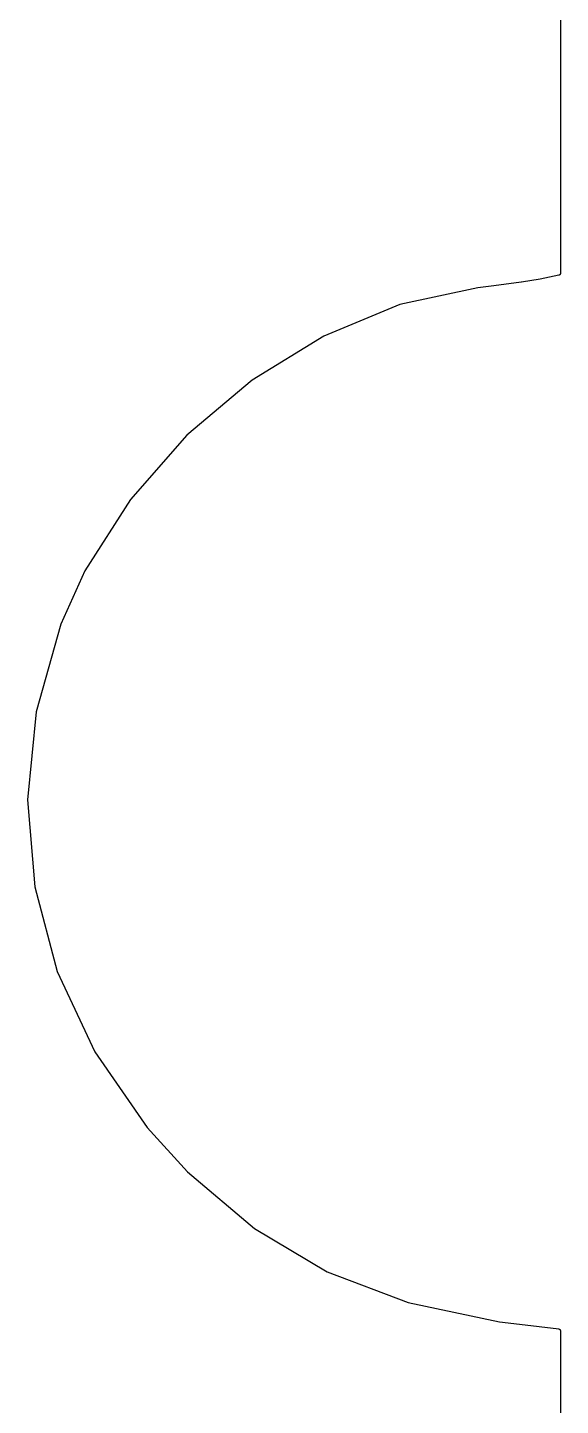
# Model space of a CAD drawing. Extents: x -1.2 to 49.3, y 2.3 to 45.6.
# Drawn here: x 36.547 to 37.913, y 23.173 to 26.707 of the extents above; entities that cross this region are included whole.
import ezdxf

# ---------------------------------------------------------------- set-up
doc = ezdxf.new("R2010")
doc.units = 0
doc.layers.add('BLACK', color=7, linetype='CONTINUOUS')

msp = doc.modelspace()

# ---------------------------------------------------------------- linework, layer by layer
at = {"layer": 'BLACK', "linetype": 'CONTINUOUS'}
for p, q in [((37.9133, 27.7268), (37.9133, 26.0766)), ((37.813, 26.054), (37.7425, 26.0444)), ((37.8131, 26.054), (37.813, 26.054)), ((37.813, 26.054), (37.813, 26.054)), ((37.813, 26.054), (37.813, 26.054)), ((37.8615, 26.062), (37.8131, 26.054)), ((37.8616, 26.062), (37.8615, 26.062)), ((37.8617, 26.062), (37.8616, 26.062)), ((37.8616, 26.062), (37.8616, 26.062)), ((37.9093, 26.0717), (37.8617, 26.062)), ((37.9098, 26.0719), (37.9093, 26.0717)), ((37.9102, 26.072), (37.9098, 26.0719)), ((37.9103, 26.072), (37.9102, 26.072)), ((37.9102, 26.072), (37.9102, 26.072)), ((37.9106, 26.0722), (37.9103, 26.072)), ((37.9111, 26.0725), (37.9106, 26.0722)), ((37.9115, 26.0728), (37.9111, 26.0725)), ((37.9111, 26.0725), (37.9111, 26.0725)), ((37.9111, 26.0725), (37.9111, 26.0725)), ((37.9118, 26.0731), (37.9115, 26.0728)), ((37.9119, 26.0731), (37.9118, 26.0731)), ((37.9122, 26.0735), (37.9119, 26.0731)), ((37.9119, 26.0731), (37.9119, 26.0731)), ((37.9125, 26.0738), (37.9122, 26.0735)), ((37.9127, 26.0742), (37.9125, 26.0739)), ((37.9125, 26.0739), (37.9125, 26.0738)), ((37.9125, 26.0738), (37.9125, 26.0738)), ((37.9129, 26.0747), (37.9127, 26.0742)), ((37.913, 26.0747), (37.9129, 26.0747)), ((37.9129, 26.0747), (37.9129, 26.0747)), ((37.9131, 26.0751), (37.913, 26.0747)), ((37.9132, 26.0756), (37.9131, 26.0751)), ((37.9133, 26.0761), (37.9132, 26.0757)), ((37.9132, 26.0757), (37.9132, 26.0756)), ((37.9132, 26.0756), (37.9132, 26.0756)), ((37.9133, 26.0766), (37.9133, 26.0761)), ((37.7011, 26.0395), (37.5014, 25.9964)), ((37.7425, 26.0444), (37.7011, 26.0395)), ((37.7425, 26.0444), (37.7425, 26.0444)), ((37.7425, 26.0444), (37.7425, 26.0444)), ((37.5014, 25.9964), (37.3068, 25.916)), ((37.3068, 25.916), (37.1228, 25.8027)), ((37.1228, 25.8027), (36.9555, 25.6614)), ((36.9555, 25.6614), (36.8107, 25.4968)), ((36.8107, 25.4968), (36.6941, 25.3135)), ((36.6941, 25.3135), (36.6326, 25.1769)), ((36.6326, 25.1769), (36.5692, 24.9516)), ((36.5692, 24.9516), (36.547, 24.7258)), ((36.547, 24.7258), (36.5652, 24.5028)), ((36.5652, 24.5028), (36.6228, 24.2861)), ((36.6228, 24.2861), (36.7191, 24.0793)), ((36.7191, 24.0793), (36.8533, 23.8858)), ((36.8533, 23.8858), (36.9573, 23.7722)), ((36.9573, 23.7722), (37.1289, 23.6265)), ((37.1289, 23.6265), (37.3156, 23.5156)), ((37.3156, 23.5156), (37.5232, 23.4367)), ((37.5232, 23.4367), (37.7572, 23.3873)), ((37.7572, 23.3873), (37.8084, 23.3807)), ((37.8084, 23.3807), (37.8084, 23.3807)), ((37.8084, 23.3807), (37.9089, 23.3689)), ((37.9089, 23.3689), (37.909, 23.3689)), ((37.909, 23.3689), (37.9092, 23.3688)), ((37.9092, 23.3688), (37.9093, 23.3688)), ((37.9093, 23.3688), (37.9096, 23.3687)), ((37.9096, 23.3687), (37.9099, 23.3686)), ((37.9099, 23.3686), (37.9101, 23.3686)), ((37.9101, 23.3686), (37.9103, 23.3685)), ((37.9103, 23.3685), (37.9105, 23.3684)), ((37.9105, 23.3684), (37.9108, 23.3682)), ((37.9108, 23.3682), (37.911, 23.3681)), ((37.911, 23.3681), (37.9111, 23.3681)), ((37.9111, 23.3681), (37.9114, 23.3679)), ((37.9114, 23.3679), (37.9116, 23.3677)), ((37.9116, 23.3677), (37.9117, 23.3675)), ((37.9117, 23.3675), (37.9119, 23.3674)), ((37.9119, 23.3674), (37.9121, 23.3672)), ((37.9121, 23.3672), (37.9123, 23.367)), ((37.9123, 23.367), (37.9124, 23.3668)), ((37.9124, 23.3668), (37.9125, 23.3667)), ((37.9125, 23.3667), (37.9126, 23.3664)), ((37.9126, 23.3664), (37.9128, 23.3661)), ((37.9128, 23.3661), (37.9129, 23.366)), ((37.9129, 23.366), (37.913, 23.3658)), ((37.913, 23.3658), (37.913, 23.3655)), ((37.913, 23.3655), (37.9132, 23.3652)), ((37.9132, 23.3652), (37.9132, 23.365)), ((37.9132, 23.365), (37.9132, 23.3649)), ((37.9132, 23.3649), (37.9133, 23.3646)), ((37.9133, 23.3646), (37.9133, 23.3643)), ((37.9133, 23.3643), (37.9133, 23.3641)), ((37.9133, 23.3641), (37.9133, 23.3639)), ((37.9133, 23.3639), (37.9133, 22.6168))]:
    msp.add_line(p, q, dxfattribs=at)

doc.saveas('drawing.dxf')
